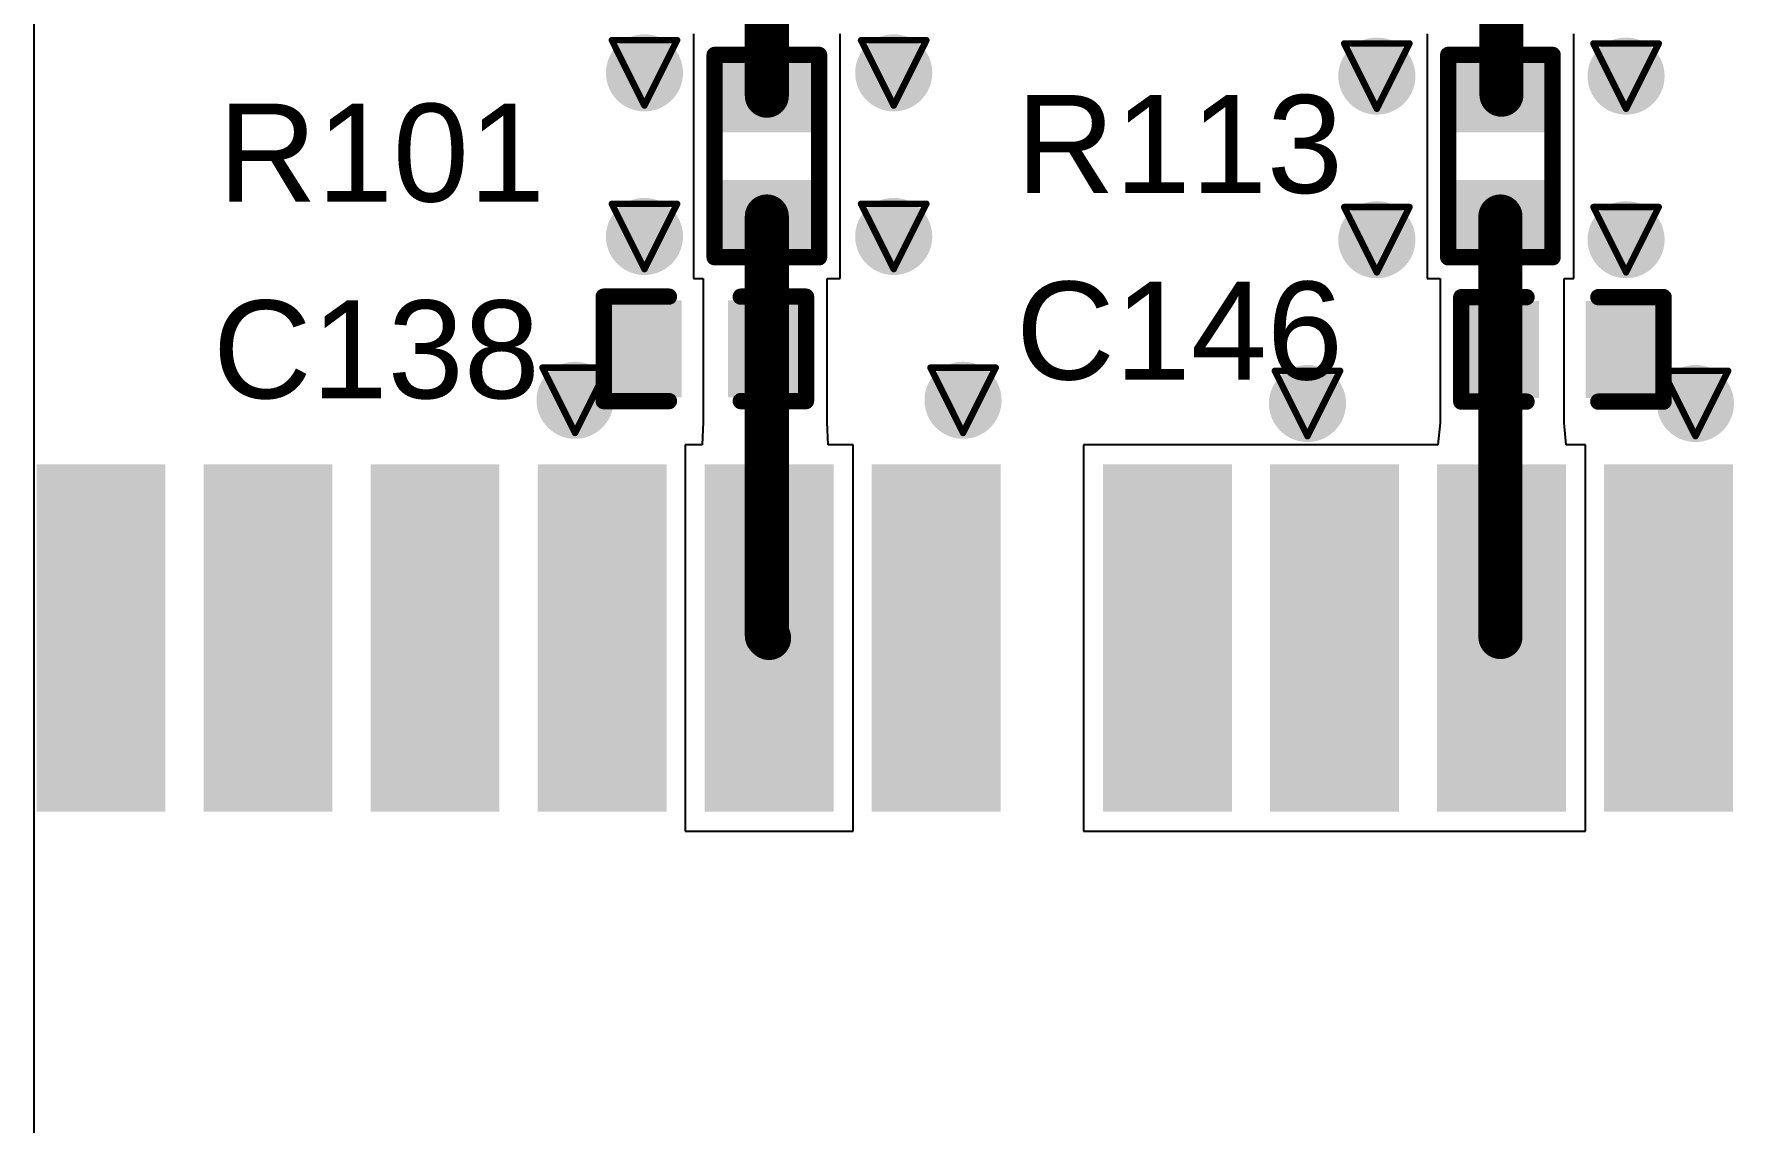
# Model space of a CAD drawing. Header units: inches. Extents: x 0 to 211, y 0 to 201.
# Drawn here: x 2.822 to 3.343, y 4.094 to 4.427 of the extents above; entities that cross this region are included whole.
import ezdxf

# ---------------------------------------------------------------- set-up
doc = ezdxf.new("R2010")
doc.units = ezdxf.units.IN
doc.header["$MEASUREMENT"] = 0
for name, color, linetype in [('Bottom Layer', 5, 'Continuous'), ('Drill Drawing', 1, 'Continuous'), ('Layer 1', 16, 'Continuous'), ('Layer 2', 76, 'Continuous'), ('Top Layer', 1, 'Continuous'), ('Top Overlay', 2, 'Continuous'), ('Top Paste', 8, 'Continuous'), ('Top Solder', 216, 'Continuous'), ('Via Holes', 16, 'Continuous')]:
    doc.layers.add(name, color=color, linetype=linetype)
doc.styles.add('Arial', font='', dxfattribs={"height": 0.2})
doc.styles.get('Arial').set_extended_font_data('Arial')

# ---------------------------------------------------------------- blocks, each defined once
blk = doc.blocks.new('EC21EFA_512_STD_54')
at = {"layer": 'Top Layer'}
for points in [[(0.57087, 0.46063), (0.66929, 0.46063), (0.66929, 0.42913), (0.57087, 0.42913)], [(0.57087, 0.40945), (0.66929, 0.40945), (0.66929, 0.37795), (0.57087, 0.37795)], [(0.57087, 0.35827), (0.66929, 0.35827), (0.66929, 0.32677), (0.57087, 0.32677)], [(0.57087, 0.30709), (0.66929, 0.30709), (0.66929, 0.27559), (0.57087, 0.27559)], [(0.57087, 0.25591), (0.66929, 0.25591), (0.66929, 0.22441), (0.57087, 0.22441)], [(0.57087, 0.20472), (0.66929, 0.20472), (0.66929, 0.17323), (0.57087, 0.17323)], [(0.57087, 0.13386), (0.66929, 0.13386), (0.66929, 0.10236), (0.57087, 0.10236)], [(0.57087, 0.08268), (0.66929, 0.08268), (0.66929, 0.05118), (0.57087, 0.05118)], [(0.57087, 0.0315), (0.66929, 0.0315), (0.66929, 0), (0.57087, 0)], [(0.57087, -0.01969), (0.66929, -0.01969), (0.66929, -0.05118), (0.57087, -0.05118)]]:
    blk.add_hatch(color=1, dxfattribs=at).paths.add_polyline_path(points)
at = {"layer": 'Top Paste'}
for points in [[(0.57087, 0.46063), (0.66929, 0.46063), (0.66929, 0.42913), (0.57087, 0.42913)], [(0.57087, 0.40945), (0.66929, 0.40945), (0.66929, 0.37795), (0.57087, 0.37795)], [(0.57087, 0.35827), (0.66929, 0.35827), (0.66929, 0.32677), (0.57087, 0.32677)], [(0.57087, 0.30709), (0.66929, 0.30709), (0.66929, 0.27559), (0.57087, 0.27559)], [(0.57087, 0.25591), (0.66929, 0.25591), (0.66929, 0.22441), (0.57087, 0.22441)], [(0.57087, 0.20472), (0.66929, 0.20472), (0.66929, 0.17323), (0.57087, 0.17323)], [(0.57087, 0.13386), (0.66929, 0.13386), (0.66929, 0.10236), (0.57087, 0.10236)], [(0.57087, 0.08268), (0.66929, 0.08268), (0.66929, 0.05118), (0.57087, 0.05118)], [(0.57087, 0.0315), (0.66929, 0.0315), (0.66929, 0), (0.57087, 0)], [(0.57087, -0.01969), (0.66929, -0.01969), (0.66929, -0.05118), (0.57087, -0.05118)]]:
    blk.add_hatch(color=8, dxfattribs=at).paths.add_polyline_path(points)
at = {"layer": 'Top Solder'}
for points in [[(0.56687, 0.46463), (0.67329, 0.46463), (0.67329, 0.42513), (0.56687, 0.42513)], [(0.56687, 0.41345), (0.67329, 0.41345), (0.67329, 0.37395), (0.56687, 0.37395)], [(0.56687, 0.36227), (0.67329, 0.36227), (0.67329, 0.32277), (0.56687, 0.32277)], [(0.56687, 0.31109), (0.67329, 0.31109), (0.67329, 0.27159), (0.56687, 0.27159)], [(0.56687, 0.25991), (0.67329, 0.25991), (0.67329, 0.22041), (0.56687, 0.22041)], [(0.56687, 0.20872), (0.67329, 0.20872), (0.67329, 0.16923), (0.56687, 0.16923)], [(0.56687, 0.13786), (0.67329, 0.13786), (0.67329, 0.09836), (0.56687, 0.09836)], [(0.56687, 0.08668), (0.67329, 0.08668), (0.67329, 0.04718), (0.56687, 0.04718)], [(0.56687, 0.0355), (0.67329, 0.0355), (0.67329, -0.004), (0.56687, -0.004)], [(0.56687, -0.01569), (0.67329, -0.01569), (0.67329, -0.05518), (0.56687, -0.05518)]]:
    blk.add_hatch(color=216, dxfattribs=at).paths.add_polyline_path(points)
blk = doc.blocks.new('R___0402_91')
at = {"layer": 'Top Layer'}
for points in [[(-0.0275, -0.0125), (-0.0275, 0.0125), (-0.0095, 0.0125), (-0.0095, -0.0125)], [(0.0095, -0.0125), (0.0095, 0.0125), (0.0275, 0.0125), (0.0275, -0.0125)]]:
    blk.add_hatch(color=1, dxfattribs=at).paths.add_polyline_path(points)
at = {"layer": 'Top Paste'}
for points in [[(-0.0275, -0.0125), (-0.0275, 0.0125), (-0.0095, 0.0125), (-0.0095, -0.0125)], [(0.0095, -0.0125), (0.0095, 0.0125), (0.0275, 0.0125), (0.0275, -0.0125)]]:
    blk.add_hatch(color=8, dxfattribs=at).paths.add_polyline_path(points)
at = {"layer": 'Top Solder'}
for points in [[(-0.02967, -0.01467), (-0.02967, 0.01467), (-0.00733, 0.01467), (-0.00733, -0.01467)], [(0.00733, -0.01467), (0.00733, 0.01467), (0.02967, 0.01467), (0.02967, -0.01467)]]:
    blk.add_hatch(color=216, dxfattribs=at).paths.add_polyline_path(points)
at = {"layer": 'Top Overlay'}
for points in [[(-0.031, -0.016, 0.005, 0.005, 0), (-0.031, 0.016, 0.005, 0.005, 0)], [(0.031, 0.016, 0.005, 0.005, 0), (-0.031, 0.016, 0.005, 0.005, 0)], [(0.031, -0.016, 0.005, 0.005, 0), (0.031, 0.016, 0.005, 0.005, 0)], [(0.031, -0.016, 0.005, 0.005, 0), (-0.031, -0.016, 0.005, 0.005, 0)], [(0.032, -0.017, 0.000127, 0.000127, 0), (-0.032, -0.017, 0.000127, 0.000127, 0)]]:
    blk.add_lwpolyline(points, format="xyseb", dxfattribs=at)
for points in [[(-0.03225, 0.016, 0.0025, 0.0025, 1), (-0.02975, 0.016, 0.0025, 0.0025, 1)], [(-0.03225, 0.016, 0.0025, 0.0025, 1), (-0.02975, 0.016, 0.0025, 0.0025, 1)], [(0.02975, 0.016, 0.0025, 0.0025, 1), (0.03225, 0.016, 0.0025, 0.0025, 1)], [(0.02975, 0.016, 0.0025, 0.0025, 1), (0.03225, 0.016, 0.0025, 0.0025, 1)], [(-0.03225, -0.016, 0.0025, 0.0025, 1), (-0.02975, -0.016, 0.0025, 0.0025, 1)], [(-0.03225, -0.016, 0.0025, 0.0025, 1), (-0.02975, -0.016, 0.0025, 0.0025, 1)], [(0.02975, -0.016, 0.0025, 0.0025, 1), (0.03225, -0.016, 0.0025, 0.0025, 1)], [(0.02975, -0.016, 0.0025, 0.0025, 1), (0.03225, -0.016, 0.0025, 0.0025, 1)], [(-0.03203, -0.017, 0.0000635, 0.0000635, 1), (-0.03197, -0.017, 0.0000635, 0.0000635, 1)], [(0.03197, -0.017, 0.0000635, 0.0000635, 1), (0.03203, -0.017, 0.0000635, 0.0000635, 1)]]:
    blk.add_lwpolyline(points, format="xyseb", close=True, dxfattribs=at)
blk = doc.blocks.new('R___0402_99')
at = {"layer": 'Top Layer'}
for points in [[(-0.0275, -0.0125), (-0.0275, 0.0125), (-0.0095, 0.0125), (-0.0095, -0.0125)], [(0.0095, -0.0125), (0.0095, 0.0125), (0.0275, 0.0125), (0.0275, -0.0125)]]:
    blk.add_hatch(color=1, dxfattribs=at).paths.add_polyline_path(points)
at = {"layer": 'Top Paste'}
for points in [[(-0.0275, -0.0125), (-0.0275, 0.0125), (-0.0095, 0.0125), (-0.0095, -0.0125)], [(0.0095, -0.0125), (0.0095, 0.0125), (0.0275, 0.0125), (0.0275, -0.0125)]]:
    blk.add_hatch(color=8, dxfattribs=at).paths.add_polyline_path(points)
at = {"layer": 'Top Solder'}
for points in [[(-0.02967, -0.01467), (-0.02967, 0.01467), (-0.00733, 0.01467), (-0.00733, -0.01467)], [(0.00733, -0.01467), (0.00733, 0.01467), (0.02967, 0.01467), (0.02967, -0.01467)]]:
    blk.add_hatch(color=216, dxfattribs=at).paths.add_polyline_path(points)
at = {"layer": 'Top Overlay'}
for points in [[(-0.031, -0.016, 0.005, 0.005, 0), (-0.031, 0.016, 0.005, 0.005, 0)], [(0.031, 0.016, 0.005, 0.005, 0), (-0.031, 0.016, 0.005, 0.005, 0)], [(0.031, -0.016, 0.005, 0.005, 0), (0.031, 0.016, 0.005, 0.005, 0)], [(0.031, -0.016, 0.005, 0.005, 0), (-0.031, -0.016, 0.005, 0.005, 0)], [(0.032, -0.017, 0.000127, 0.000127, 0), (-0.032, -0.017, 0.000127, 0.000127, 0)]]:
    blk.add_lwpolyline(points, format="xyseb", dxfattribs=at)
for points in [[(-0.03225, 0.016, 0.0025, 0.0025, 1), (-0.02975, 0.016, 0.0025, 0.0025, 1)], [(-0.03225, 0.016, 0.0025, 0.0025, 1), (-0.02975, 0.016, 0.0025, 0.0025, 1)], [(0.02975, 0.016, 0.0025, 0.0025, 1), (0.03225, 0.016, 0.0025, 0.0025, 1)], [(0.02975, 0.016, 0.0025, 0.0025, 1), (0.03225, 0.016, 0.0025, 0.0025, 1)], [(-0.03225, -0.016, 0.0025, 0.0025, 1), (-0.02975, -0.016, 0.0025, 0.0025, 1)], [(-0.03225, -0.016, 0.0025, 0.0025, 1), (-0.02975, -0.016, 0.0025, 0.0025, 1)], [(0.02975, -0.016, 0.0025, 0.0025, 1), (0.03225, -0.016, 0.0025, 0.0025, 1)], [(0.02975, -0.016, 0.0025, 0.0025, 1), (0.03225, -0.016, 0.0025, 0.0025, 1)], [(-0.03203, -0.017, 0.0000635, 0.0000635, 1), (-0.03197, -0.017, 0.0000635, 0.0000635, 1)], [(0.03197, -0.017, 0.0000635, 0.0000635, 1), (0.03203, -0.017, 0.0000635, 0.0000635, 1)]]:
    blk.add_lwpolyline(points, format="xyseb", close=True, dxfattribs=at)
blk = doc.blocks.new('C___0402_244')
at = {"layer": 'Top Layer'}
for points in [[(-0.0275, -0.0125), (-0.0275, 0.0125), (-0.0095, 0.0125), (-0.0095, -0.0125)], [(0.0095, -0.0125), (0.0095, 0.0125), (0.0275, 0.0125), (0.0275, -0.0125)]]:
    blk.add_hatch(color=1, dxfattribs=at).paths.add_polyline_path(points)
at = {"layer": 'Top Paste'}
for points in [[(-0.0275, -0.0125), (-0.0275, 0.0125), (-0.0095, 0.0125), (-0.0095, -0.0125)], [(0.0095, -0.0125), (0.0095, 0.0125), (0.0275, 0.0125), (0.0275, -0.0125)]]:
    blk.add_hatch(color=8, dxfattribs=at).paths.add_polyline_path(points)
at = {"layer": 'Top Solder'}
for points in [[(-0.02986, -0.01486), (-0.02986, 0.01486), (-0.00714, 0.01486), (-0.00714, -0.01486)], [(0.00714, -0.01486), (0.00714, 0.01486), (0.02986, 0.01486), (0.02986, -0.01486)]]:
    blk.add_hatch(color=216, dxfattribs=at).paths.add_polyline_path(points)
at = {"layer": 'Top Overlay'}
for points in [[(-0.011, 0.016, 0.005, 0.005, 0), (-0.031, 0.016, 0.005, 0.005, 0)], [(-0.031, 0.016, 0.005, 0.005, 0), (-0.031, -0.016, 0.005, 0.005, 0)], [(0.031, 0.016, 0.005, 0.005, 0), (0.011, 0.016, 0.005, 0.005, 0)], [(0.031, 0.016, 0.005, 0.005, 0), (0.031, -0.016, 0.005, 0.005, 0)], [(-0.011, -0.016, 0.005, 0.005, 0), (-0.031, -0.016, 0.005, 0.005, 0)], [(0.031, -0.016, 0.005, 0.005, 0), (0.011, -0.016, 0.005, 0.005, 0)]]:
    blk.add_lwpolyline(points, format="xyseb", dxfattribs=at)
for points in [[(-0.03225, 0.016, 0.0025, 0.0025, 1), (-0.02975, 0.016, 0.0025, 0.0025, 1)], [(-0.03225, 0.016, 0.0025, 0.0025, 1), (-0.02975, 0.016, 0.0025, 0.0025, 1)], [(-0.01225, 0.016, 0.0025, 0.0025, 1), (-0.00975, 0.016, 0.0025, 0.0025, 1)], [(0.00975, 0.016, 0.0025, 0.0025, 1), (0.01225, 0.016, 0.0025, 0.0025, 1)], [(0.02975, 0.016, 0.0025, 0.0025, 1), (0.03225, 0.016, 0.0025, 0.0025, 1)], [(0.02975, 0.016, 0.0025, 0.0025, 1), (0.03225, 0.016, 0.0025, 0.0025, 1)], [(-0.03225, -0.016, 0.0025, 0.0025, 1), (-0.02975, -0.016, 0.0025, 0.0025, 1)], [(-0.03225, -0.016, 0.0025, 0.0025, 1), (-0.02975, -0.016, 0.0025, 0.0025, 1)], [(-0.01225, -0.016, 0.0025, 0.0025, 1), (-0.00975, -0.016, 0.0025, 0.0025, 1)], [(0.00975, -0.016, 0.0025, 0.0025, 1), (0.01225, -0.016, 0.0025, 0.0025, 1)], [(0.02975, -0.016, 0.0025, 0.0025, 1), (0.03225, -0.016, 0.0025, 0.0025, 1)], [(0.02975, -0.016, 0.0025, 0.0025, 1), (0.03225, -0.016, 0.0025, 0.0025, 1)]]:
    blk.add_lwpolyline(points, format="xyseb", close=True, dxfattribs=at)
blk = doc.blocks.new('C___0402_252')
at = {"layer": 'Top Layer'}
for points in [[(-0.0275, -0.0125), (-0.0275, 0.0125), (-0.0095, 0.0125), (-0.0095, -0.0125)], [(0.0095, -0.0125), (0.0095, 0.0125), (0.0275, 0.0125), (0.0275, -0.0125)]]:
    blk.add_hatch(color=1, dxfattribs=at).paths.add_polyline_path(points)
at = {"layer": 'Top Paste'}
for points in [[(-0.0275, -0.0125), (-0.0275, 0.0125), (-0.0095, 0.0125), (-0.0095, -0.0125)], [(0.0095, -0.0125), (0.0095, 0.0125), (0.0275, 0.0125), (0.0275, -0.0125)]]:
    blk.add_hatch(color=8, dxfattribs=at).paths.add_polyline_path(points)
at = {"layer": 'Top Solder'}
for points in [[(-0.02986, -0.01486), (-0.02986, 0.01486), (-0.00714, 0.01486), (-0.00714, -0.01486)], [(0.00714, -0.01486), (0.00714, 0.01486), (0.02986, 0.01486), (0.02986, -0.01486)]]:
    blk.add_hatch(color=216, dxfattribs=at).paths.add_polyline_path(points)
at = {"layer": 'Top Overlay'}
for points in [[(-0.031, 0.016, 0.005, 0.005, 0), (-0.011, 0.016, 0.005, 0.005, 0)], [(-0.031, -0.016, 0.005, 0.005, 0), (-0.031, 0.016, 0.005, 0.005, 0)], [(0.011, 0.016, 0.005, 0.005, 0), (0.031, 0.016, 0.005, 0.005, 0)], [(0.031, -0.016, 0.005, 0.005, 0), (0.031, 0.016, 0.005, 0.005, 0)], [(-0.031, -0.016, 0.005, 0.005, 0), (-0.011, -0.016, 0.005, 0.005, 0)], [(0.011, -0.016, 0.005, 0.005, 0), (0.031, -0.016, 0.005, 0.005, 0)]]:
    blk.add_lwpolyline(points, format="xyseb", dxfattribs=at)
for points in [[(-0.03225, 0.016, 0.0025, 0.0025, 1), (-0.02975, 0.016, 0.0025, 0.0025, 1)], [(-0.03225, 0.016, 0.0025, 0.0025, 1), (-0.02975, 0.016, 0.0025, 0.0025, 1)], [(-0.01225, 0.016, 0.0025, 0.0025, 1), (-0.00975, 0.016, 0.0025, 0.0025, 1)], [(0.00975, 0.016, 0.0025, 0.0025, 1), (0.01225, 0.016, 0.0025, 0.0025, 1)], [(0.02975, 0.016, 0.0025, 0.0025, 1), (0.03225, 0.016, 0.0025, 0.0025, 1)], [(0.02975, 0.016, 0.0025, 0.0025, 1), (0.03225, 0.016, 0.0025, 0.0025, 1)], [(-0.03225, -0.016, 0.0025, 0.0025, 1), (-0.02975, -0.016, 0.0025, 0.0025, 1)], [(-0.03225, -0.016, 0.0025, 0.0025, 1), (-0.02975, -0.016, 0.0025, 0.0025, 1)], [(-0.01225, -0.016, 0.0025, 0.0025, 1), (-0.00975, -0.016, 0.0025, 0.0025, 1)], [(0.00975, -0.016, 0.0025, 0.0025, 1), (0.01225, -0.016, 0.0025, 0.0025, 1)], [(0.02975, -0.016, 0.0025, 0.0025, 1), (0.03225, -0.016, 0.0025, 0.0025, 1)], [(0.02975, -0.016, 0.0025, 0.0025, 1), (0.03225, -0.016, 0.0025, 0.0025, 1)]]:
    blk.add_lwpolyline(points, format="xyseb", close=True, dxfattribs=at)

msp = doc.modelspace()

# ---------------------------------------------------------------- hatches: boundary and pattern name
at = {"layer": 'Bottom Layer'}
h = msp.add_hatch(color=5, dxfattribs=at)
edge = h.paths.add_edge_path()
edge.add_arc((3.00906, 4.41527), 0.01181, 0, 360)
h = msp.add_hatch(color=5, dxfattribs=at)
edge = h.paths.add_edge_path()
edge.add_arc((3.08543, 4.41527), 0.01181, 0, 360)
h = msp.add_hatch(color=5, dxfattribs=at)
edge = h.paths.add_edge_path()
edge.add_arc((3.23347, 4.41428), 0.01181, 0, 360)
h = msp.add_hatch(color=5, dxfattribs=at)
edge = h.paths.add_edge_path()
edge.add_arc((3.30984, 4.41428), 0.01181, 0, 360)
h = msp.add_hatch(color=5, dxfattribs=at)
edge = h.paths.add_edge_path()
edge.add_arc((3.00906, 4.36515), 0.01181, 0, 360)
h = msp.add_hatch(color=5, dxfattribs=at)
edge = h.paths.add_edge_path()
edge.add_arc((3.08543, 4.36515), 0.01181, 0, 360)
h = msp.add_hatch(color=5, dxfattribs=at)
edge = h.paths.add_edge_path()
edge.add_arc((3.23347, 4.36416), 0.01181, 0, 360)
h = msp.add_hatch(color=5, dxfattribs=at)
edge = h.paths.add_edge_path()
edge.add_arc((3.30984, 4.36416), 0.01181, 0, 360)
h = msp.add_hatch(color=5, dxfattribs=at)
edge = h.paths.add_edge_path()
edge.add_arc((2.9878, 4.31496), 0.01181, 0, 360)
h = msp.add_hatch(color=5, dxfattribs=at)
edge = h.paths.add_edge_path()
edge.add_arc((3.10668, 4.31496), 0.01181, 0, 360)
h = msp.add_hatch(color=5, dxfattribs=at)
edge = h.paths.add_edge_path()
edge.add_arc((3.21221, 4.31398), 0.01181, 0, 360)
h = msp.add_hatch(color=5, dxfattribs=at)
edge = h.paths.add_edge_path()
edge.add_arc((3.33109, 4.31398), 0.01181, 0, 360)
at = {"layer": 'Layer 1'}
h = msp.add_hatch(color=16, dxfattribs=at)
edge = h.paths.add_edge_path()
edge.add_arc((3.00906, 4.41527), 0.01181, 0, 360)
h = msp.add_hatch(color=16, dxfattribs=at)
edge = h.paths.add_edge_path()
edge.add_arc((3.08543, 4.41527), 0.01181, 0, 360)
h = msp.add_hatch(color=16, dxfattribs=at)
edge = h.paths.add_edge_path()
edge.add_arc((3.23347, 4.41428), 0.01181, 0, 360)
h = msp.add_hatch(color=16, dxfattribs=at)
edge = h.paths.add_edge_path()
edge.add_arc((3.30984, 4.41428), 0.01181, 0, 360)
h = msp.add_hatch(color=16, dxfattribs=at)
edge = h.paths.add_edge_path()
edge.add_arc((3.00906, 4.36515), 0.01181, 0, 360)
h = msp.add_hatch(color=16, dxfattribs=at)
edge = h.paths.add_edge_path()
edge.add_arc((3.08543, 4.36515), 0.01181, 0, 360)
h = msp.add_hatch(color=16, dxfattribs=at)
edge = h.paths.add_edge_path()
edge.add_arc((3.23347, 4.36416), 0.01181, 0, 360)
h = msp.add_hatch(color=16, dxfattribs=at)
edge = h.paths.add_edge_path()
edge.add_arc((3.30984, 4.36416), 0.01181, 0, 360)
h = msp.add_hatch(color=16, dxfattribs=at)
edge = h.paths.add_edge_path()
edge.add_arc((2.9878, 4.31496), 0.01181, 0, 360)
h = msp.add_hatch(color=16, dxfattribs=at)
edge = h.paths.add_edge_path()
edge.add_arc((3.10668, 4.31496), 0.01181, 0, 360)
h = msp.add_hatch(color=16, dxfattribs=at)
edge = h.paths.add_edge_path()
edge.add_arc((3.21221, 4.31398), 0.01181, 0, 360)
h = msp.add_hatch(color=16, dxfattribs=at)
edge = h.paths.add_edge_path()
edge.add_arc((3.33109, 4.31398), 0.01181, 0, 360)
at = {"layer": 'Layer 2'}
h = msp.add_hatch(color=76, dxfattribs=at)
edge = h.paths.add_edge_path()
edge.add_arc((3.00906, 4.41527), 0.01181, 0, 360)
h = msp.add_hatch(color=76, dxfattribs=at)
edge = h.paths.add_edge_path()
edge.add_arc((3.08543, 4.41527), 0.01181, 0, 360)
h = msp.add_hatch(color=76, dxfattribs=at)
edge = h.paths.add_edge_path()
edge.add_arc((3.23347, 4.41428), 0.01181, 0, 360)
h = msp.add_hatch(color=76, dxfattribs=at)
edge = h.paths.add_edge_path()
edge.add_arc((3.30984, 4.41428), 0.01181, 0, 360)
h = msp.add_hatch(color=76, dxfattribs=at)
edge = h.paths.add_edge_path()
edge.add_arc((3.00906, 4.36515), 0.01181, 0, 360)
h = msp.add_hatch(color=76, dxfattribs=at)
edge = h.paths.add_edge_path()
edge.add_arc((3.08543, 4.36515), 0.01181, 0, 360)
h = msp.add_hatch(color=76, dxfattribs=at)
edge = h.paths.add_edge_path()
edge.add_arc((3.23347, 4.36416), 0.01181, 0, 360)
h = msp.add_hatch(color=76, dxfattribs=at)
edge = h.paths.add_edge_path()
edge.add_arc((3.30984, 4.36416), 0.01181, 0, 360)
h = msp.add_hatch(color=76, dxfattribs=at)
edge = h.paths.add_edge_path()
edge.add_arc((2.9878, 4.31496), 0.01181, 0, 360)
h = msp.add_hatch(color=76, dxfattribs=at)
edge = h.paths.add_edge_path()
edge.add_arc((3.10668, 4.31496), 0.01181, 0, 360)
h = msp.add_hatch(color=76, dxfattribs=at)
edge = h.paths.add_edge_path()
edge.add_arc((3.21221, 4.31398), 0.01181, 0, 360)
h = msp.add_hatch(color=76, dxfattribs=at)
edge = h.paths.add_edge_path()
edge.add_arc((3.33109, 4.31398), 0.01181, 0, 360)
at = {"layer": 'Top Layer'}
h = msp.add_hatch(color=1, dxfattribs=at)
edge = h.paths.add_edge_path()
edge.add_arc((3.00906, 4.41527), 0.01181, 0, 360)
h = msp.add_hatch(color=1, dxfattribs=at)
edge = h.paths.add_edge_path()
edge.add_arc((3.08543, 4.41527), 0.01181, 0, 360)
h = msp.add_hatch(color=1, dxfattribs=at)
edge = h.paths.add_edge_path()
edge.add_arc((3.23347, 4.41428), 0.01181, 0, 360)
h = msp.add_hatch(color=1, dxfattribs=at)
edge = h.paths.add_edge_path()
edge.add_arc((3.30984, 4.41428), 0.01181, 0, 360)
h = msp.add_hatch(color=1, dxfattribs=at)
edge = h.paths.add_edge_path()
edge.add_arc((3.00906, 4.36515), 0.01181, 0, 360)
h = msp.add_hatch(color=1, dxfattribs=at)
edge = h.paths.add_edge_path()
edge.add_arc((3.08543, 4.36515), 0.01181, 0, 360)
h = msp.add_hatch(color=1, dxfattribs=at)
edge = h.paths.add_edge_path()
edge.add_arc((3.23347, 4.36416), 0.01181, 0, 360)
h = msp.add_hatch(color=1, dxfattribs=at)
edge = h.paths.add_edge_path()
edge.add_arc((3.30984, 4.36416), 0.01181, 0, 360)
h = msp.add_hatch(color=1, dxfattribs=at)
edge = h.paths.add_edge_path()
edge.add_arc((2.9878, 4.31496), 0.01181, 0, 360)
h = msp.add_hatch(color=1, dxfattribs=at)
edge = h.paths.add_edge_path()
edge.add_arc((3.10668, 4.31496), 0.01181, 0, 360)
h = msp.add_hatch(color=1, dxfattribs=at)
edge = h.paths.add_edge_path()
edge.add_arc((3.21221, 4.31398), 0.01181, 0, 360)
h = msp.add_hatch(color=1, dxfattribs=at)
edge = h.paths.add_edge_path()
edge.add_arc((3.33109, 4.31398), 0.01181, 0, 360)
at = {"layer": 'Via Holes'}
h = msp.add_hatch(color=7, dxfattribs=at)
edge = h.paths.add_edge_path()
edge.add_arc((3.00906, 4.41527), 0.00591, 0, 360)
h = msp.add_hatch(color=7, dxfattribs=at)
edge = h.paths.add_edge_path()
edge.add_arc((3.08543, 4.41527), 0.00591, 0, 360)
h = msp.add_hatch(color=7, dxfattribs=at)
edge = h.paths.add_edge_path()
edge.add_arc((3.23347, 4.41428), 0.00591, 0, 360)
h = msp.add_hatch(color=7, dxfattribs=at)
edge = h.paths.add_edge_path()
edge.add_arc((3.30984, 4.41428), 0.00591, 0, 360)
h = msp.add_hatch(color=7, dxfattribs=at)
edge = h.paths.add_edge_path()
edge.add_arc((3.00906, 4.36515), 0.00591, 0, 360)
h = msp.add_hatch(color=7, dxfattribs=at)
edge = h.paths.add_edge_path()
edge.add_arc((3.08543, 4.36515), 0.00591, 0, 360)
h = msp.add_hatch(color=7, dxfattribs=at)
edge = h.paths.add_edge_path()
edge.add_arc((3.23347, 4.36416), 0.00591, 0, 360)
h = msp.add_hatch(color=7, dxfattribs=at)
edge = h.paths.add_edge_path()
edge.add_arc((3.30984, 4.36416), 0.00591, 0, 360)
h = msp.add_hatch(color=7, dxfattribs=at)
edge = h.paths.add_edge_path()
edge.add_arc((2.9878, 4.31496), 0.00591, 0, 360)
h = msp.add_hatch(color=7, dxfattribs=at)
edge = h.paths.add_edge_path()
edge.add_arc((3.10668, 4.31496), 0.00591, 0, 360)
h = msp.add_hatch(color=7, dxfattribs=at)
edge = h.paths.add_edge_path()
edge.add_arc((3.21221, 4.31398), 0.00591, 0, 360)
h = msp.add_hatch(color=7, dxfattribs=at)
edge = h.paths.add_edge_path()
edge.add_arc((3.33109, 4.31398), 0.00591, 0, 360)

# ---------------------------------------------------------------- linework, layer by layer
at = {"layer": 'Drill Drawing'}
for points in [[(2.99906, 4.42527, 0.002, 0.002, 0), (3.01906, 4.42527, 0.002, 0.002, 0)], [(2.99906, 4.42527, 0.002, 0.002, 0), (3.00906, 4.40527, 0.002, 0.002, 0)], [(3.00906, 4.40527, 0.002, 0.002, 0), (3.01906, 4.42527, 0.002, 0.002, 0)], [(3.07543, 4.42527, 0.002, 0.002, 0), (3.09543, 4.42527, 0.002, 0.002, 0)], [(3.07543, 4.42527, 0.002, 0.002, 0), (3.08543, 4.40527, 0.002, 0.002, 0)], [(3.08543, 4.40527, 0.002, 0.002, 0), (3.09543, 4.42527, 0.002, 0.002, 0)], [(3.22347, 4.42428, 0.002, 0.002, 0), (3.24347, 4.42428, 0.002, 0.002, 0)], [(3.22347, 4.42428, 0.002, 0.002, 0), (3.23347, 4.40428, 0.002, 0.002, 0)], [(3.23347, 4.40428, 0.002, 0.002, 0), (3.24347, 4.42428, 0.002, 0.002, 0)], [(3.29984, 4.42428, 0.002, 0.002, 0), (3.31984, 4.42428, 0.002, 0.002, 0)], [(3.29984, 4.42428, 0.002, 0.002, 0), (3.30984, 4.40428, 0.002, 0.002, 0)], [(3.30984, 4.40428, 0.002, 0.002, 0), (3.31984, 4.42428, 0.002, 0.002, 0)], [(2.99906, 4.37515, 0.002, 0.002, 0), (3.01906, 4.37515, 0.002, 0.002, 0)], [(2.99906, 4.37515, 0.002, 0.002, 0), (3.00906, 4.35515, 0.002, 0.002, 0)], [(3.00906, 4.35515, 0.002, 0.002, 0), (3.01906, 4.37515, 0.002, 0.002, 0)], [(3.07543, 4.37515, 0.002, 0.002, 0), (3.09543, 4.37515, 0.002, 0.002, 0)], [(3.07543, 4.37515, 0.002, 0.002, 0), (3.08543, 4.35515, 0.002, 0.002, 0)], [(3.08543, 4.35515, 0.002, 0.002, 0), (3.09543, 4.37515, 0.002, 0.002, 0)], [(3.22347, 4.37416, 0.002, 0.002, 0), (3.24347, 4.37416, 0.002, 0.002, 0)], [(3.22347, 4.37416, 0.002, 0.002, 0), (3.23347, 4.35416, 0.002, 0.002, 0)], [(3.23347, 4.35416, 0.002, 0.002, 0), (3.24347, 4.37416, 0.002, 0.002, 0)], [(3.29984, 4.37416, 0.002, 0.002, 0), (3.31984, 4.37416, 0.002, 0.002, 0)], [(3.29984, 4.37416, 0.002, 0.002, 0), (3.30984, 4.35416, 0.002, 0.002, 0)], [(3.30984, 4.35416, 0.002, 0.002, 0), (3.31984, 4.37416, 0.002, 0.002, 0)], [(2.9778, 4.32496, 0.002, 0.002, 0), (2.9978, 4.32496, 0.002, 0.002, 0)], [(2.9778, 4.32496, 0.002, 0.002, 0), (2.9878, 4.30496, 0.002, 0.002, 0)], [(2.9878, 4.30496, 0.002, 0.002, 0), (2.9978, 4.32496, 0.002, 0.002, 0)], [(3.09668, 4.32496, 0.002, 0.002, 0), (3.11668, 4.32496, 0.002, 0.002, 0)], [(3.09668, 4.32496, 0.002, 0.002, 0), (3.10668, 4.30496, 0.002, 0.002, 0)], [(3.10668, 4.30496, 0.002, 0.002, 0), (3.11668, 4.32496, 0.002, 0.002, 0)], [(3.20221, 4.32398, 0.002, 0.002, 0), (3.22221, 4.32398, 0.002, 0.002, 0)], [(3.20221, 4.32398, 0.002, 0.002, 0), (3.21221, 4.30398, 0.002, 0.002, 0)], [(3.21221, 4.30398, 0.002, 0.002, 0), (3.22221, 4.32398, 0.002, 0.002, 0)], [(3.32109, 4.32398, 0.002, 0.002, 0), (3.34109, 4.32398, 0.002, 0.002, 0)], [(3.32109, 4.32398, 0.002, 0.002, 0), (3.33109, 4.30398, 0.002, 0.002, 0)], [(3.33109, 4.30398, 0.002, 0.002, 0), (3.34109, 4.32398, 0.002, 0.002, 0)]]:
    msp.add_lwpolyline(points, format="xyseb", dxfattribs=at)
for points in [[(2.99856, 4.42527, 0.001, 0.001, 1), (2.99956, 4.42527, 0.001, 0.001, 1)], [(2.99856, 4.42527, 0.001, 0.001, 1), (2.99956, 4.42527, 0.001, 0.001, 1)], [(3.01856, 4.42527, 0.001, 0.001, 1), (3.01956, 4.42527, 0.001, 0.001, 1)], [(3.01856, 4.42527, 0.001, 0.001, 1), (3.01956, 4.42527, 0.001, 0.001, 1)], [(3.07493, 4.42527, 0.001, 0.001, 1), (3.07593, 4.42527, 0.001, 0.001, 1)], [(3.07493, 4.42527, 0.001, 0.001, 1), (3.07593, 4.42527, 0.001, 0.001, 1)], [(3.09493, 4.42527, 0.001, 0.001, 1), (3.09593, 4.42527, 0.001, 0.001, 1)], [(3.09493, 4.42527, 0.001, 0.001, 1), (3.09593, 4.42527, 0.001, 0.001, 1)], [(3.22297, 4.42428, 0.001, 0.001, 1), (3.22397, 4.42428, 0.001, 0.001, 1)], [(3.22297, 4.42428, 0.001, 0.001, 1), (3.22397, 4.42428, 0.001, 0.001, 1)], [(3.24297, 4.42428, 0.001, 0.001, 1), (3.24397, 4.42428, 0.001, 0.001, 1)], [(3.24297, 4.42428, 0.001, 0.001, 1), (3.24397, 4.42428, 0.001, 0.001, 1)], [(3.29934, 4.42428, 0.001, 0.001, 1), (3.30034, 4.42428, 0.001, 0.001, 1)], [(3.29934, 4.42428, 0.001, 0.001, 1), (3.30034, 4.42428, 0.001, 0.001, 1)], [(3.31934, 4.42428, 0.001, 0.001, 1), (3.32034, 4.42428, 0.001, 0.001, 1)], [(3.31934, 4.42428, 0.001, 0.001, 1), (3.32034, 4.42428, 0.001, 0.001, 1)], [(3.00856, 4.40527, 0.001, 0.001, 1), (3.00956, 4.40527, 0.001, 0.001, 1)], [(3.00856, 4.40527, 0.001, 0.001, 1), (3.00956, 4.40527, 0.001, 0.001, 1)], [(3.08493, 4.40527, 0.001, 0.001, 1), (3.08593, 4.40527, 0.001, 0.001, 1)], [(3.08493, 4.40527, 0.001, 0.001, 1), (3.08593, 4.40527, 0.001, 0.001, 1)], [(3.23297, 4.40428, 0.001, 0.001, 1), (3.23397, 4.40428, 0.001, 0.001, 1)], [(3.23297, 4.40428, 0.001, 0.001, 1), (3.23397, 4.40428, 0.001, 0.001, 1)], [(3.30934, 4.40428, 0.001, 0.001, 1), (3.31034, 4.40428, 0.001, 0.001, 1)], [(3.30934, 4.40428, 0.001, 0.001, 1), (3.31034, 4.40428, 0.001, 0.001, 1)], [(2.99856, 4.37515, 0.001, 0.001, 1), (2.99956, 4.37515, 0.001, 0.001, 1)], [(2.99856, 4.37515, 0.001, 0.001, 1), (2.99956, 4.37515, 0.001, 0.001, 1)], [(3.01856, 4.37515, 0.001, 0.001, 1), (3.01956, 4.37515, 0.001, 0.001, 1)], [(3.01856, 4.37515, 0.001, 0.001, 1), (3.01956, 4.37515, 0.001, 0.001, 1)], [(3.07493, 4.37515, 0.001, 0.001, 1), (3.07593, 4.37515, 0.001, 0.001, 1)], [(3.07493, 4.37515, 0.001, 0.001, 1), (3.07593, 4.37515, 0.001, 0.001, 1)], [(3.09493, 4.37515, 0.001, 0.001, 1), (3.09593, 4.37515, 0.001, 0.001, 1)], [(3.09493, 4.37515, 0.001, 0.001, 1), (3.09593, 4.37515, 0.001, 0.001, 1)], [(3.22297, 4.37416, 0.001, 0.001, 1), (3.22397, 4.37416, 0.001, 0.001, 1)], [(3.22297, 4.37416, 0.001, 0.001, 1), (3.22397, 4.37416, 0.001, 0.001, 1)], [(3.24297, 4.37416, 0.001, 0.001, 1), (3.24397, 4.37416, 0.001, 0.001, 1)], [(3.24297, 4.37416, 0.001, 0.001, 1), (3.24397, 4.37416, 0.001, 0.001, 1)], [(3.29934, 4.37416, 0.001, 0.001, 1), (3.30034, 4.37416, 0.001, 0.001, 1)], [(3.29934, 4.37416, 0.001, 0.001, 1), (3.30034, 4.37416, 0.001, 0.001, 1)], [(3.31934, 4.37416, 0.001, 0.001, 1), (3.32034, 4.37416, 0.001, 0.001, 1)], [(3.31934, 4.37416, 0.001, 0.001, 1), (3.32034, 4.37416, 0.001, 0.001, 1)], [(3.00856, 4.35515, 0.001, 0.001, 1), (3.00956, 4.35515, 0.001, 0.001, 1)], [(3.00856, 4.35515, 0.001, 0.001, 1), (3.00956, 4.35515, 0.001, 0.001, 1)], [(3.08493, 4.35515, 0.001, 0.001, 1), (3.08593, 4.35515, 0.001, 0.001, 1)], [(3.08493, 4.35515, 0.001, 0.001, 1), (3.08593, 4.35515, 0.001, 0.001, 1)], [(3.23297, 4.35416, 0.001, 0.001, 1), (3.23397, 4.35416, 0.001, 0.001, 1)], [(3.23297, 4.35416, 0.001, 0.001, 1), (3.23397, 4.35416, 0.001, 0.001, 1)], [(3.30934, 4.35416, 0.001, 0.001, 1), (3.31034, 4.35416, 0.001, 0.001, 1)], [(3.30934, 4.35416, 0.001, 0.001, 1), (3.31034, 4.35416, 0.001, 0.001, 1)], [(2.9773, 4.32496, 0.001, 0.001, 1), (2.9783, 4.32496, 0.001, 0.001, 1)], [(2.9773, 4.32496, 0.001, 0.001, 1), (2.9783, 4.32496, 0.001, 0.001, 1)], [(2.9973, 4.32496, 0.001, 0.001, 1), (2.9983, 4.32496, 0.001, 0.001, 1)], [(2.9973, 4.32496, 0.001, 0.001, 1), (2.9983, 4.32496, 0.001, 0.001, 1)], [(3.09618, 4.32496, 0.001, 0.001, 1), (3.09718, 4.32496, 0.001, 0.001, 1)], [(3.09618, 4.32496, 0.001, 0.001, 1), (3.09718, 4.32496, 0.001, 0.001, 1)], [(3.11618, 4.32496, 0.001, 0.001, 1), (3.11718, 4.32496, 0.001, 0.001, 1)], [(3.11618, 4.32496, 0.001, 0.001, 1), (3.11718, 4.32496, 0.001, 0.001, 1)], [(3.20171, 4.32398, 0.001, 0.001, 1), (3.20271, 4.32398, 0.001, 0.001, 1)], [(3.20171, 4.32398, 0.001, 0.001, 1), (3.20271, 4.32398, 0.001, 0.001, 1)], [(3.22171, 4.32398, 0.001, 0.001, 1), (3.22271, 4.32398, 0.001, 0.001, 1)], [(3.22171, 4.32398, 0.001, 0.001, 1), (3.22271, 4.32398, 0.001, 0.001, 1)], [(3.32059, 4.32398, 0.001, 0.001, 1), (3.32159, 4.32398, 0.001, 0.001, 1)], [(3.32059, 4.32398, 0.001, 0.001, 1), (3.32159, 4.32398, 0.001, 0.001, 1)], [(3.34059, 4.32398, 0.001, 0.001, 1), (3.34159, 4.32398, 0.001, 0.001, 1)], [(3.34059, 4.32398, 0.001, 0.001, 1), (3.34159, 4.32398, 0.001, 0.001, 1)], [(2.9873, 4.30496, 0.001, 0.001, 1), (2.9883, 4.30496, 0.001, 0.001, 1)], [(2.9873, 4.30496, 0.001, 0.001, 1), (2.9883, 4.30496, 0.001, 0.001, 1)], [(3.10618, 4.30496, 0.001, 0.001, 1), (3.10718, 4.30496, 0.001, 0.001, 1)], [(3.10618, 4.30496, 0.001, 0.001, 1), (3.10718, 4.30496, 0.001, 0.001, 1)], [(3.21171, 4.30398, 0.001, 0.001, 1), (3.21271, 4.30398, 0.001, 0.001, 1)], [(3.21171, 4.30398, 0.001, 0.001, 1), (3.21271, 4.30398, 0.001, 0.001, 1)], [(3.33059, 4.30398, 0.001, 0.001, 1), (3.33159, 4.30398, 0.001, 0.001, 1)], [(3.33059, 4.30398, 0.001, 0.001, 1), (3.33159, 4.30398, 0.001, 0.001, 1)]]:
    msp.add_lwpolyline(points, format="xyseb", close=True, dxfattribs=at)
at = {"layer": 'Layer 2'}
msp.add_line((2.822, 3.87092), (2.822, 4.70912), dxfattribs=at)
at = {"layer": 'Top Layer'}
for p, q in [((3.02406, 4.42727), (3.02406, 4.38927)), ((3.06906, 4.38927), (3.06906, 4.42727)), ((3.24884, 4.42727), (3.24884, 4.38927)), ((3.29384, 4.39027), (3.29384, 4.42727)), ((3.02406, 4.38927), (3.02406, 4.35227)), ((3.06906, 4.35227), (3.06906, 4.38927)), ((3.24884, 4.38927), (3.24884, 4.38927)), ((3.24884, 4.38927), (3.24884, 4.35227)), ((3.29384, 4.35227), (3.29384, 4.39027)), ((3.29384, 4.39027), (3.29384, 4.39027)), ((3.02406, 4.35227), (3.02706, 4.35227)), ((3.02706, 4.35227), (3.02706, 4.30821)), ((3.06506, 4.30821), (3.06506, 4.35227)), ((3.06506, 4.35227), (3.06906, 4.35227)), ((3.24884, 4.35227), (3.25284, 4.35227)), ((3.25284, 4.35227), (3.25284, 4.30805)), ((3.29084, 4.30805), (3.29084, 4.35227)), ((3.29084, 4.35227), (3.29384, 4.35227)), ((3.02706, 4.30821), (3.02674, 4.30134)), ((3.02706, 4.30821), (3.02706, 4.30821)), ((3.06537, 4.30134), (3.06506, 4.30821)), ((3.06506, 4.30821), (3.06506, 4.30821)), ((3.25284, 4.30805), (3.25214, 4.30134)), ((3.25284, 4.30805), (3.25284, 4.30805)), ((3.29153, 4.30134), (3.29084, 4.30805)), ((3.29084, 4.30805), (3.29084, 4.30805)), ((3.02674, 4.30134), (3.02149, 4.30134)), ((3.02149, 4.30134), (3.02149, 4.18292)), ((3.07299, 4.30134), (3.06537, 4.30134)), ((3.07299, 4.18292), (3.07299, 4.30134)), ((3.25214, 4.30134), (3.14354, 4.30134)), ((3.14354, 4.30134), (3.14354, 4.18292)), ((3.2974, 4.30134), (3.29153, 4.30134)), ((3.2974, 4.18292), (3.2974, 4.30134)), ((3.02149, 4.18292), (3.07299, 4.18292)), ((3.14354, 4.18292), (3.2974, 4.18292))]:
    msp.add_line(p, q, dxfattribs=at)
for points in [[(3.04656, 4.40827, 0.0135, 0.0135, 0), (3.04656, 4.58199, 0.0135, 0.0135, 0)], [(3.27165, 4.40858, 0.0135, 0.0135, 0), (3.27165, 4.48938, 0.0135, 0.0135, 0)], [(3.27134, 4.40827, 0.007, 0.007, 0), (3.27165, 4.40858, 0.007, 0.007, 0)], [(3.04656, 4.24281, 0.0135, 0.0135, 0), (3.04656, 4.37127, 0.0135, 0.0135, 0)], [(3.27134, 4.24244, 0.0135, 0.0135, 0), (3.27134, 4.37127, 0.0135, 0.0135, 0)], [(3.04656, 4.24281, 0.0135, 0.0135, 0), (3.04724, 4.24213, 0.0135, 0.0135, 0)], [(3.27134, 4.24244, 0.007, 0.007, 0), (3.27165, 4.24213, 0.007, 0.007, 0)]]:
    msp.add_lwpolyline(points, format="xyseb", dxfattribs=at)
for points in [[(3.04318, 4.40827, 0.00675, 0.00675, 1), (3.04993, 4.40827, 0.00675, 0.00675, 1)], [(3.26828, 4.40858, 0.00675, 0.00675, 1), (3.27503, 4.40858, 0.00675, 0.00675, 1)], [(3.26959, 4.40827, 0.0035, 0.0035, 1), (3.27309, 4.40827, 0.0035, 0.0035, 1)], [(3.2699, 4.40858, 0.0035, 0.0035, 1), (3.2734, 4.40858, 0.0035, 0.0035, 1)], [(3.04318, 4.37127, 0.00675, 0.00675, 1), (3.04993, 4.37127, 0.00675, 0.00675, 1)], [(3.26796, 4.37127, 0.00675, 0.00675, 1), (3.27471, 4.37127, 0.00675, 0.00675, 1)], [(3.04318, 4.24281, 0.00675, 0.00675, 1), (3.04993, 4.24281, 0.00675, 0.00675, 1)], [(3.04318, 4.24281, 0.00675, 0.00675, 1), (3.04993, 4.24281, 0.00675, 0.00675, 1)], [(3.04387, 4.24213, 0.00675, 0.00675, 1), (3.05062, 4.24213, 0.00675, 0.00675, 1)], [(3.26796, 4.24244, 0.00675, 0.00675, 1), (3.27471, 4.24244, 0.00675, 0.00675, 1)], [(3.26959, 4.24244, 0.0035, 0.0035, 1), (3.27309, 4.24244, 0.0035, 0.0035, 1)], [(3.2699, 4.24213, 0.0035, 0.0035, 1), (3.2734, 4.24213, 0.0035, 0.0035, 1)]]:
    msp.add_lwpolyline(points, format="xyseb", close=True, dxfattribs=at)

# ---------------------------------------------------------------- block references
for name, p, rotation in [('EC21EFA_512_STD_54', (3.2874, 3.62205), 90), ('R___0402_99', (3.04656, 4.38977), 270), ('R___0402_91', (3.27134, 4.38977), 270), ('C___0402_244', (3.29034, 4.33055), 180)]:
    msp.add_blockref(name, p, dxfattribs=dict(rotation=rotation))
msp.add_blockref('C___0402_252', (3.02756, 4.33071))

# ---------------------------------------------------------------- texts
at = {"layer": 'Top Overlay', "style": 'Arial'}
for s, p in [('R113', (3.1229, 4.37847)), ('R101', (2.87839, 4.37583)), ('C146', (3.1229, 4.32132)), ('C138', (2.87681, 4.31556))]:
    msp.add_text(s, height=0.03, dxfattribs=at).set_placement(p)

doc.saveas('drawing.dxf')
